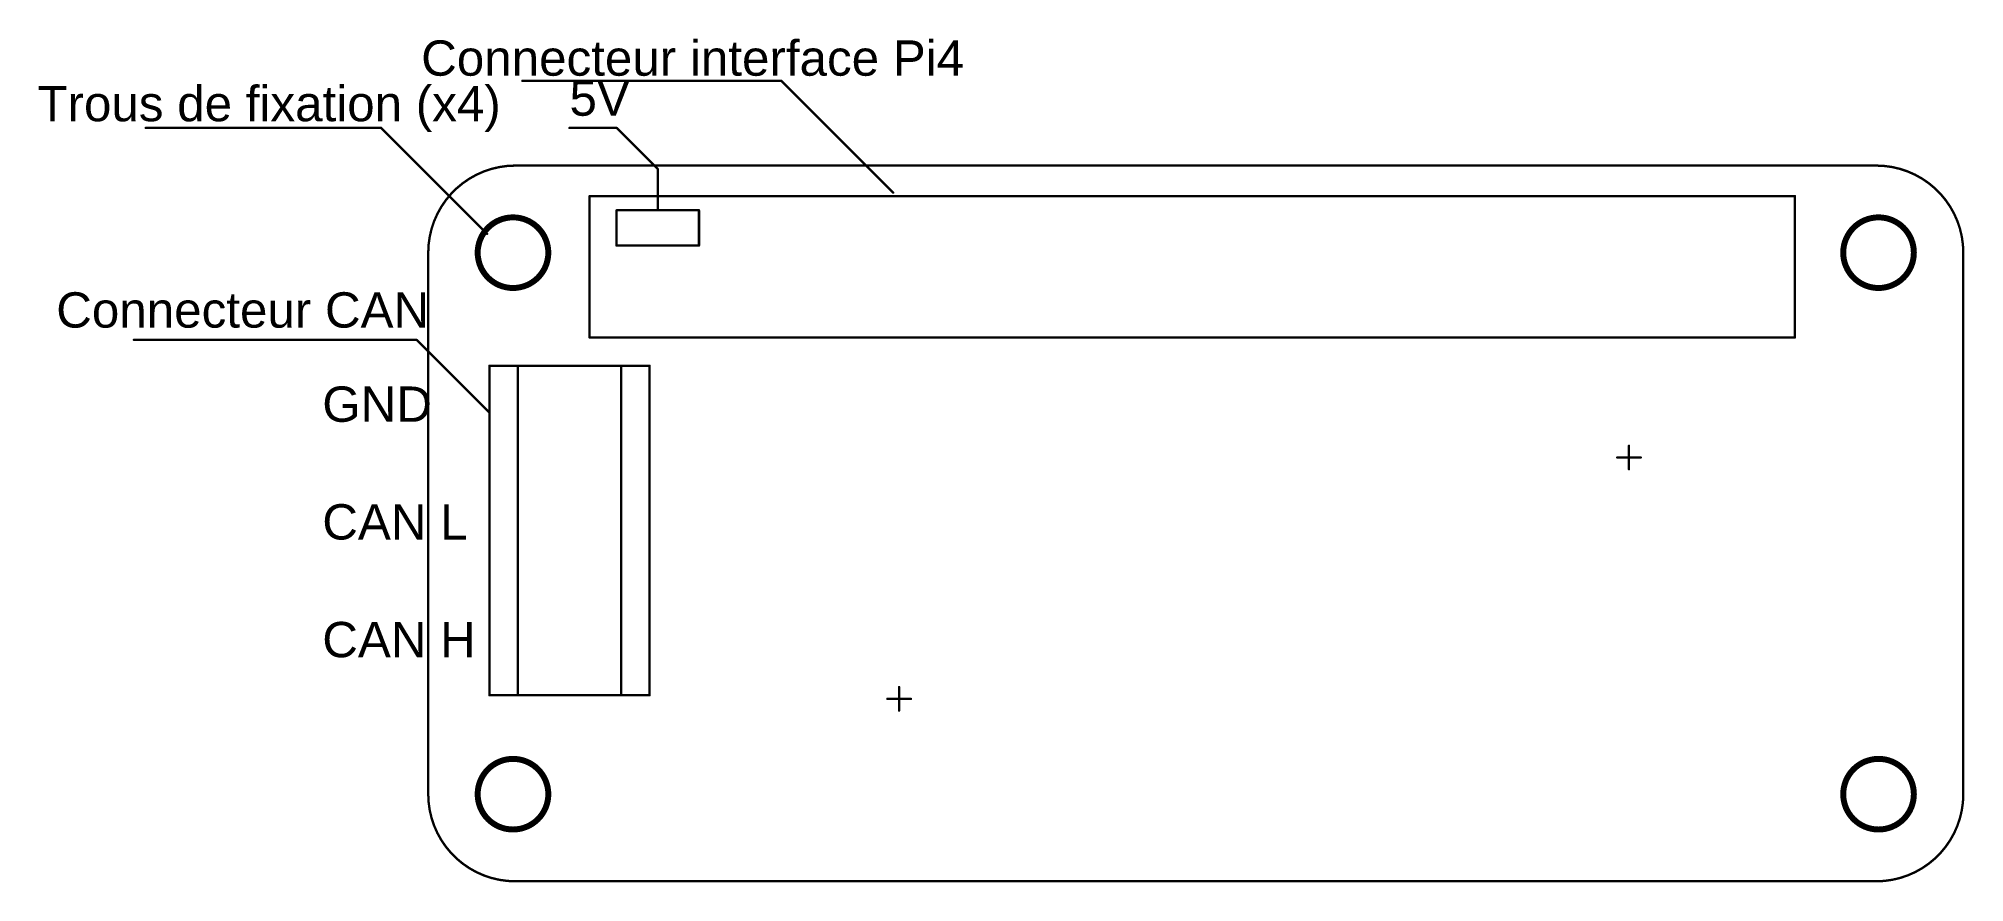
# Model space of a CAD drawing. Header units: inches. Extents: x -16.6 to 65.3, y 0 to 35.8.
import ezdxf

# ---------------------------------------------------------------- set-up
doc = ezdxf.new("R2010")
doc.units = ezdxf.units.IN
doc.layers.add('Top Component Center', color=76, linetype='Continuous')
doc.styles.add('Arial', font='', dxfattribs={"height": 0.2})
doc.styles.get('Arial').set_extended_font_data('Arial')

# ---------------------------------------------------------------- blocks, each defined once
blk = doc.blocks.new('FP_AAA3528LSEEZGKQBKS_MFG_208')
at = {"layer": 'Top Component Center', "const_width": 0.1}
for points in [[(0.5, 0), (-0.5, 0)], [(0, -0.5), (0, 0.5)]]:
    blk.add_lwpolyline(points, dxfattribs=at)
at = {"layer": 'Top Component Center', "const_width": 0.05}
for points in [[(-0.525, 0, 1), (-0.475, 0, 1)], [(-0.025, 0.5, 1), (0.025, 0.5, 1)], [(0.475, 0, 1), (0.525, 0, 1)], [(-0.025, -0.5, 1), (0.025, -0.5, 1)]]:
    blk.add_lwpolyline(points, format="xyb", close=True, dxfattribs=at)
blk = doc.blocks.new('FP_D0008A_IPC_A_210')
at = {"layer": 'Top Component Center', "const_width": 0.1}
for points in [[(0.5, 0), (-0.5, 0)], [(0, 0.5), (0, -0.5)]]:
    blk.add_lwpolyline(points, dxfattribs=at)
at = {"layer": 'Top Component Center', "const_width": 0.05}
for points in [[(-0.525, 0, 1), (-0.475, 0, 1)], [(-0.025, 0.5, 1), (0.025, 0.5, 1)], [(0.475, 0, 1), (0.525, 0, 1)], [(-0.025, -0.5, 1), (0.025, -0.5, 1)]]:
    blk.add_lwpolyline(points, format="xyb", close=True, dxfattribs=at)

msp = doc.modelspace()

# ---------------------------------------------------------------- linework, layer by layer
at = {"layer": 'Top Component Center', "const_width": 0.1}
for points in [[(4, 34), (15, 34)], [(15, 34), (19.75, 29.25)], [(-12, 32), (-2, 32)], [(-2, 32), (2.5, 27.5)], [(6, 32), (8, 32)], [(8, 32), (9.75, 30.25)], [(3.7, 30.4), (61.5, 30.4)], [(9.75, 28.5), (9.75, 30.25)], [(6.85, 29.1), (6.85, 23.1)], [(6.85, 29.1), (58.05, 29.1)], [(58.05, 23.1), (58.05, 29.1)], [(8, 27), (8, 28.5)], [(8, 28.5), (11.5, 28.5)], [(11.5, 27), (11.5, 28.5)], [(8, 27), (11.5, 27)], [(0, 3.7), (0, 26.7)], [(65.2, 3.7), (65.2, 26.7)], [(-12.5, 23), (-0.5, 23)], [(-0.5, 23), (2.6, 19.9)], [(6.85, 23.1), (58.05, 23.1)], [(2.6, 21.9), (9.4, 21.9)], [(2.6, 7.9), (2.6, 21.9)], [(3.8, 7.9), (3.8, 21.9)], [(8.2, 7.9), (8.2, 21.9)], [(9.4, 7.9), (9.4, 21.9)], [(2.6, 7.9), (9.4, 7.9)], [(3.7, 0), (61.5, 0)]]:
    msp.add_lwpolyline(points, dxfattribs=at)
at = {"layer": 'Top Component Center'}
for points, const_width in [([(3.975, 34, 1), (4.025, 34, 1)], 0.05), ([(14.975, 34, 1), (15.025, 34, 1)], 0.05), ([(14.975, 34, 1), (15.025, 34, 1)], 0.05), ([(-12.025, 32, 1), (-11.975, 32, 1)], 0.05), ([(-2.025, 32, 1), (-1.975, 32, 1)], 0.05), ([(-2.025, 32, 1), (-1.975, 32, 1)], 0.05), ([(5.975, 32, 1), (6.025, 32, 1)], 0.05), ([(7.975, 32, 1), (8.025, 32, 1)], 0.05), ([(7.975, 32, 1), (8.025, 32, 1)], 0.05), ([(3.675, 30.4, 1), (3.725, 30.4, 1)], 0.05), ([(3.675, 30.4, 1), (3.725, 30.4, 1)], 0.05), ([(9.725, 30.25, 1), (9.775, 30.25, 1)], 0.05), ([(9.725, 30.25, 1), (9.775, 30.25, 1)], 0.05), ([(61.475, 30.4, 1), (61.525, 30.4, 1)], 0.05), ([(61.475, 30.4, 1), (61.525, 30.4, 1)], 0.05), ([(6.825, 29.1, 1), (6.875, 29.1, 1)], 0.05), ([(6.825, 29.1, 1), (6.875, 29.1, 1)], 0.05), ([(19.725, 29.25, 1), (19.775, 29.25, 1)], 0.05), ([(58.025, 29.1, 1), (58.075, 29.1, 1)], 0.05), ([(58.025, 29.1, 1), (58.075, 29.1, 1)], 0.05), ([(5.1, 26.7, 1), (2.1, 26.7, 1)], 0.254), ([(7.975, 28.5, 1), (8.025, 28.5, 1)], 0.05), ([(7.975, 28.5, 1), (8.025, 28.5, 1)], 0.05), ([(9.725, 28.5, 1), (9.775, 28.5, 1)], 0.05), ([(11.475, 28.5, 1), (11.525, 28.5, 1)], 0.05), ([(11.475, 28.5, 1), (11.525, 28.5, 1)], 0.05), ([(63.1, 26.7, 1), (60.1, 26.7, 1)], 0.254), ([(2.475, 27.5, 1), (2.525, 27.5, 1)], 0.05), ([(7.975, 27, 1), (8.025, 27, 1)], 0.05), ([(7.975, 27, 1), (8.025, 27, 1)], 0.05), ([(11.475, 27, 1), (11.525, 27, 1)], 0.05), ([(11.475, 27, 1), (11.525, 27, 1)], 0.05), ([(-0.025, 26.7, 1), (0.025, 26.7, 1)], 0.05), ([(-0.025, 26.7, 1), (0.025, 26.7, 1)], 0.05), ([(2.037, 26.7, 1), (2.164, 26.7, 1)], 0.127), ([(5.036, 26.7, 1), (5.163, 26.7, 1)], 0.127), ([(60.037, 26.7, 1), (60.164, 26.7, 1)], 0.127), ([(63.037, 26.7, 1), (63.164, 26.7, 1)], 0.127), ([(65.175, 26.7, 1), (65.225, 26.7, 1)], 0.05), ([(65.175, 26.7, 1), (65.225, 26.7, 1)], 0.05), ([(-12.525, 23, 1), (-12.475, 23, 1)], 0.05), ([(-0.525, 23, 1), (-0.475, 23, 1)], 0.05), ([(-0.525, 23, 1), (-0.475, 23, 1)], 0.05), ([(6.825, 23.1, 1), (6.875, 23.1, 1)], 0.05), ([(6.825, 23.1, 1), (6.875, 23.1, 1)], 0.05), ([(58.025, 23.1, 1), (58.075, 23.1, 1)], 0.05), ([(58.025, 23.1, 1), (58.075, 23.1, 1)], 0.05), ([(2.575, 21.9, 1), (2.625, 21.9, 1)], 0.05), ([(2.575, 21.9, 1), (2.625, 21.9, 1)], 0.05), ([(3.775, 21.9, 1), (3.825, 21.9, 1)], 0.05), ([(8.175, 21.9, 1), (8.225, 21.9, 1)], 0.05), ([(9.375, 21.9, 1), (9.425, 21.9, 1)], 0.05), ([(9.375, 21.9, 1), (9.425, 21.9, 1)], 0.05), ([(2.575, 19.9, 1), (2.625, 19.9, 1)], 0.05), ([(2.575, 7.9, 1), (2.625, 7.9, 1)], 0.05), ([(2.575, 7.9, 1), (2.625, 7.9, 1)], 0.05), ([(3.775, 7.9, 1), (3.825, 7.9, 1)], 0.05), ([(8.175, 7.9, 1), (8.225, 7.9, 1)], 0.05), ([(9.375, 7.9, 1), (9.425, 7.9, 1)], 0.05), ([(9.375, 7.9, 1), (9.425, 7.9, 1)], 0.05), ([(5.1, 3.7, 1), (2.1, 3.7, 1)], 0.254), ([(63.1, 3.7, 1), (60.1, 3.7, 1)], 0.254), ([(-0.025, 3.7, 1), (0.025, 3.7, 1)], 0.05), ([(-0.025, 3.7, 1), (0.025, 3.7, 1)], 0.05), ([(2.037, 3.7, 1), (2.164, 3.7, 1)], 0.127), ([(5.036, 3.7, 1), (5.163, 3.7, 1)], 0.127), ([(60.037, 3.7, 1), (60.164, 3.7, 1)], 0.127), ([(63.037, 3.7, 1), (63.164, 3.7, 1)], 0.127), ([(65.175, 3.7, 1), (65.225, 3.7, 1)], 0.05), ([(65.175, 3.7, 1), (65.225, 3.7, 1)], 0.05), ([(3.675, 0, 1), (3.725, 0, 1)], 0.05), ([(3.675, 0, 1), (3.725, 0, 1)], 0.05), ([(61.475, 0, 1), (61.525, 0, 1)], 0.05), ([(61.475, 0, 1), (61.525, 0, 1)], 0.05)]:
    msp.add_lwpolyline(points, format="xyb", close=True, dxfattribs=dict(at, const_width=const_width))
at = {"layer": 'Top Component Center', "const_width": 0.1}
for points in [[(0, 26.7, -0.414214), (3.7, 30.4)], [(61.5, 30.4, -0.414214), (65.2, 26.7)], [(3.7, 0, -0.414214), (0, 3.7)], [(65.2, 3.7, -0.414214), (61.5, 0)]]:
    msp.add_lwpolyline(points, format="xyb", dxfattribs=at)

# ---------------------------------------------------------------- block references
for name, p, rotation in [('FP_AAA3528LSEEZGKQBKS_MFG_208', (51, 18), 270), ('FP_D0008A_IPC_A_210', (20, 7.75), 180)]:
    msp.add_blockref(name, p, dxfattribs=dict(rotation=rotation))

# ---------------------------------------------------------------- texts
at = {"layer": 'Top Component Center', "style": 'Arial'}
for s, p in [('Connecteur interface Pi4', (-0.3, 34.217)), ('Trous de fixation (x4)', (-16.6, 32.283)), ('5V', (6, 32.517)), ('Connecteur CAN', (-15.8, 23.517)), ('GND', (-4.5, 19.517)), ('CAN L', (-4.5, 14.517)), ('CAN H', (-4.5, 9.517))]:
    msp.add_text(s, height=1.5, dxfattribs=at).set_placement(p)

doc.saveas('drawing.dxf')
